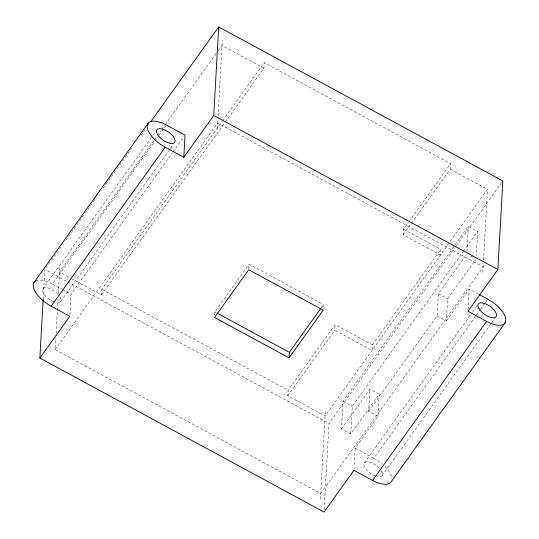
<?xml version="1.0" encoding="UTF-8"?>
<svg xmlns="http://www.w3.org/2000/svg" width="539" height="539" viewBox="0 0 539 539"><rect width="100%" height="100%" fill="white"/><g stroke="black" fill="none" stroke-linecap="round" stroke-linejoin="round"><path stroke-width="0.4" stroke-dasharray="2.69 2.02" d="M43.16 299.563L44.845 269.48L67.038 281.506M55.214 349.622L217.655 123L483.166 266.893L320.725 493.515L55.214 349.622L55.867 337.953M56.103 333.789L58.057 298.781M58.34 293.782L59.856 266.576M69.902 314.675L71.047 294.173L172.433 152.732M72.051 278.885L101.473 294.833L101.783 289.295L222.142 121.376M217.345 128.538L217.837 119.665M218.025 116.33L222.297 39.953M214.65 315.079L214.825 311.919L249.025 264.204L323.555 304.596L323.333 308.551M248.762 268.954L249.025 264.204M225.255 122.131L263.908 68.204L264.218 62.672L450.543 163.647L450.233 169.179L411.54 223.166M450.233 169.179L487.499 189.378L325.064 416L287.799 395.808L288.109 390.27L335.13 324.667L372.395 344.859L372.085 350.397L334.82 330.205L335.13 324.667M320.415 499.047L325.374 410.462M324.175 509.544L328.985 423.465L455.819 246.518M341.416 428.916L369.916 389.158L379.234 394.204L350.734 433.962L341.416 428.916L342.966 401.232L468.357 226.292L477.675 231.339L476.314 255.668M350.734 433.962L352.284 406.278L462.981 251.841M354.002 469.482L355.194 448.158L377.994 416.351L379.234 394.204M377.994 416.351L368.676 411.304L369.916 389.158M403.522 229.243L440.787 249.442L440.478 254.981L403.212 234.782L403.522 229.243L408.421 222.412M368.676 411.304L437.075 315.881L438.315 293.735L466.808 253.977M437.075 315.881L446.386 320.927L447.626 298.781L476.126 259.023M466.949 251.457L468.357 226.292M468.041 309.629L469.186 289.12L478.504 294.173M482.856 272.424L483.355 263.558M483.537 260.222L487.499 189.378M45.822 268.112L61.001 246.929M65.899 240.098L96.259 197.746M103.117 188.178L132.008 147.875M140.82 135.572L146.204 128.06M148.164 125.324L149.141 123.963M42.877 288.837L152.47 135.943M152.961 135.262L155.407 131.853M153.979 140.369L59.546 272.107L71.316 278.488M154.464 139.689L156.916 136.273M157.401 135.592L161.316 130.128M161.808 129.448L164.739 125.351M165.23 124.671L216.119 53.678M218.073 50.949L221.987 45.485L263.908 68.204M35.972 280.866A21.85 9.729 35.6 0 1 52.418 284.073L158.581 135.956M159.072 135.276L163.964 128.45M164.456 127.77L165.918 125.722M60.718 301.456L172.749 145.153M172.918 152.052L184.075 136.488M222.634 120.689L264.218 62.672M101.473 294.833L224.77 122.818M321.109 308.005L323.555 304.596M408.912 221.731L450.543 163.647M287.799 395.808L334.82 330.205M403.212 234.782L411.048 223.847M372.395 344.859L440.787 249.442M456.304 245.838L501.843 182.303M463.466 251.161L477.675 231.339M446.386 320.927L469.186 289.12M364.29 463.021L471.921 312.856M472.413 312.175L477.797 304.67M355.194 448.158L373.83 458.258L476.078 315.605M476.57 314.917L479.993 310.141M480.485 309.46L484.884 303.316M485.376 302.635L487.822 299.219M382.131 475.641L491.224 323.427M491.716 322.746L495.139 317.97M470.392 255.917L474.691 258.248M438.315 293.735L447.626 298.781M214.825 311.919L216.301 312.714M342.966 401.232L352.284 406.278M101.783 289.295L288.109 390.27M67.779 281.91L328.985 423.465M52.418 284.073L61.736 289.12M62.45 289.51L71.047 294.173M373.83 458.258A21.85 9.729 35.6 0 1 382.468 464.261M384.772 466.41A21.85 9.729 35.6 0 1 391.84 478.686M381.43 470.931A10.928 4.864 35.6 0 1 377.596 476.644M375.319 475.984A10.928 4.864 35.6 0 1 364.209 463.156A10.928 4.864 35.6 0 1 379.584 468.499M60.024 296.753A10.928 4.864 35.6 0 1 56.191 302.467M53.913 301.8A10.928 4.864 35.6 0 1 42.722 289.113A10.928 4.864 35.6 0 1 57.713 293.829"/><path stroke-width="0.81" d="M505.036 322.915L391.044 481.947A21.85 9.729 35.6 0 1 372.59 480.404L353.955 470.304L324.033 512.05L39.886 358.064L43.16 299.563M183.806 157.28L185.045 135.134L166.41 125.041A21.85 9.729 35.6 0 0 147.16 126.011A21.85 9.729 35.6 0 0 165.17 147.187L183.806 157.28L213.727 115.535L218.679 26.95L502.826 180.936L497.874 269.52L467.953 311.272L486.582 321.365A21.85 9.729 35.6 0 0 505.831 320.388A21.85 9.729 35.6 0 0 487.822 299.219L479.218 294.557M289.045 357.842L323.245 310.134L248.715 269.743L214.515 317.451L289.045 357.842L289.355 352.304L320.624 308.685M33.964 282.524L147.956 123.492M150.617 121.908L218.679 26.95M39.886 358.064L69.814 316.319L51.178 306.219L165.17 147.187M372.59 480.404L486.582 321.365M213.727 115.535L497.874 269.52M217.042 313.119L289.355 352.304M51.178 306.219A21.85 9.729 35.6 0 1 35.972 280.866M478.976 308.692A10.928 4.864 35.6 0 0 495.112 317.437A10.928 4.864 35.6 0 0 487.512 304.757A10.928 4.864 35.6 0 0 478.976 308.692M157.57 134.507A10.928 4.864 35.6 0 0 173.706 143.253A10.928 4.864 35.6 0 0 166.1 130.573A10.928 4.864 35.6 0 0 157.57 134.507"/></g></svg>
